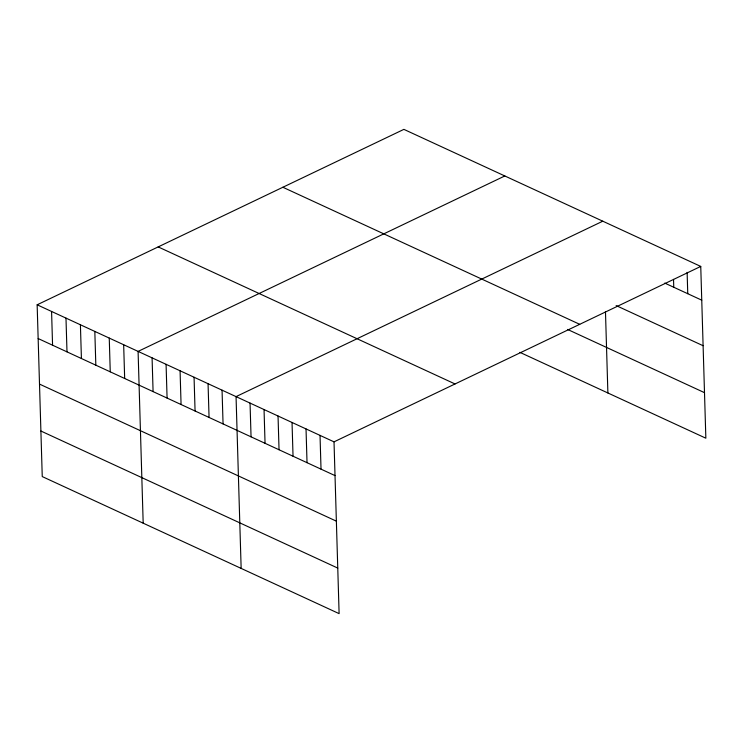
<?xml version="1.0" encoding="UTF-8"?>
<svg xmlns="http://www.w3.org/2000/svg" width="743" height="743" viewBox="0 0 743 743"><rect width="100%" height="100%" fill="white"/><g stroke="black" fill="none" stroke-linecap="round" stroke-linejoin="round"><path stroke-width="1.11" d="M37.15 304.797L334.016 441.853L339.114 613.634L42.249 476.579L37.15 304.797L403.886 129.366L700.751 266.421L705.85 438.203L519.914 352.358M504.822 175.961L138.087 351.402L143.185 523.174M602.787 221.191L236.051 396.623L241.15 568.404M334.016 441.853L700.751 266.421M664.762 283.092L701.754 300.172M616.133 305.568L703.101 345.718M282.86 187.255L579.726 324.32M567.541 329.428L704.494 392.657M158.175 246.908L455.041 383.964M38.153 338.548L335.019 475.604M39.5 384.094L336.375 521.159M40.893 431.024L337.768 568.089M687.126 272.337L687.758 293.708M673.529 279.377L673.762 287.244M605.471 311.67L607.885 392.973M320.029 435.398L321.022 469.139M306.032 428.934L307.026 462.685M292.036 422.47L293.039 456.221M278.04 416.015L279.043 449.756M264.044 409.551L265.047 443.292M250.047 403.087L251.05 436.838M222.055 390.168L223.058 423.909M208.059 383.704L209.062 417.455M194.062 377.24L195.065 410.99M180.075 370.785L181.069 404.526M166.079 364.321L167.082 398.062M152.083 357.857L153.086 391.607M123.663 344.743L124.666 378.484M109.249 338.084L110.252 371.825M94.825 331.424L95.828 365.175M80.411 324.765L81.414 358.516M65.988 318.115L66.991 351.857M51.573 311.456L52.567 345.198"/></g></svg>
